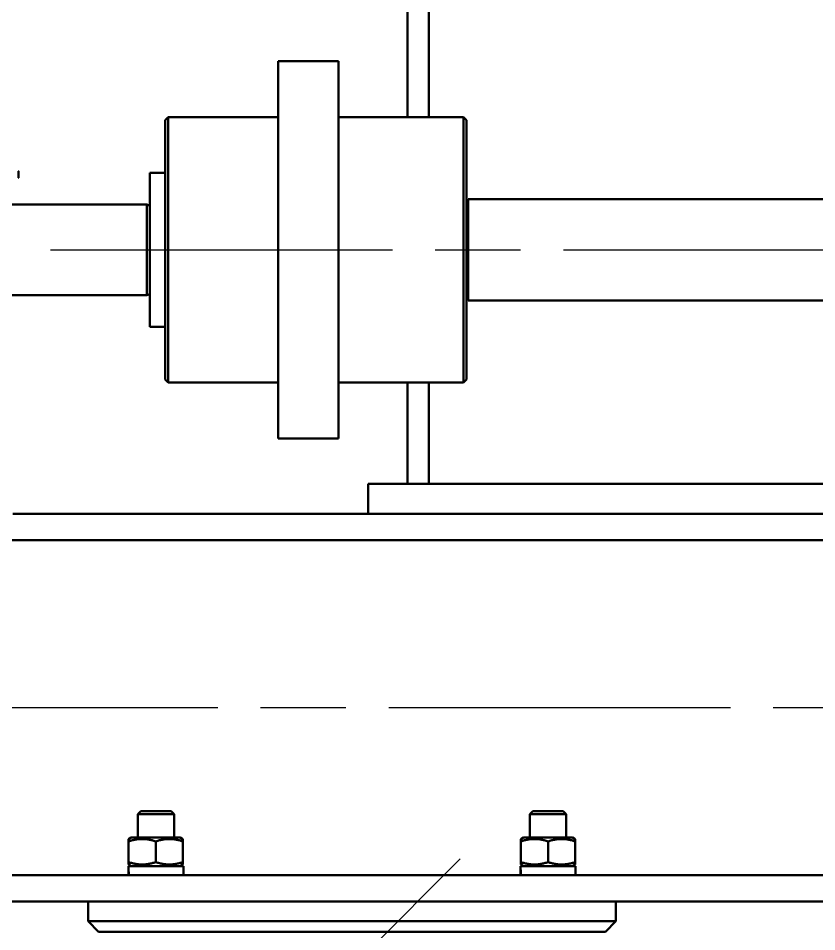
# Model space of a CAD drawing. Header units: millimetres. Extents: x 0 to 25230, y 0 to 17820.
# Drawn here: x 10444.1 to 10841.2, y 6101.8 to 6555.9 of the extents above; entities that cross this region are included whole.
import ezdxf

# ---------------------------------------------------------------- set-up
doc = ezdxf.new("R2010")
doc.units = ezdxf.units.MM
doc.header["$LTSCALE"] = 30
doc.linetypes.add('CHAIN', pattern=[0.7087, 0.4724, -0.0591, 0.1181, -0.0591])
doc.layers.add('Видимый контур (ГОСТ)', color=7, linetype='Continuous', lineweight=50)
doc.layers.add('Осевая линия (ГОСТ)', color=7, linetype='Continuous', lineweight=25)

msp = doc.modelspace()

# ---------------------------------------------------------------- linework, layer by layer
at = {"layer": 'Видимый контур (ГОСТ)'}
for p, q in [((10637.6868, 6506.8184), (10637.6868, 7326.5684)), ((10648.1868, 6506.8184), (10648.1868, 7326.5684)), ((10573.3042, 6534.5684), (10573.3042, 6347.0684)), ((10603.3042, 6534.5684), (10573.3042, 6534.5684)), ((10603.3042, 6534.5684), (10603.3042, 6347.0684)), ((10517.0542, 6505.3184), (10518.5542, 6506.8184)), ((10517.0542, 6376.3184), (10517.0542, 6505.3184)), ((10573.3042, 6506.8184), (10518.5542, 6506.8184)), ((10518.5542, 6506.8184), (10518.5542, 6374.8184)), ((10665.5542, 6506.8184), (10603.3042, 6506.8184)), ((10665.5542, 6374.8184), (10665.5542, 6506.8184)), ((10667.0542, 6505.3184), (10665.5542, 6506.8184)), ((10667.0542, 6505.3184), (10667.0542, 6376.3184)), ((10444.1542, 6479.9165), (10444.1542, 6476.7203)), ((10509.5542, 6479.0684), (10509.5542, 6402.5684)), ((10517.0542, 6479.0684), (10509.5542, 6479.0684)), ((10436.8042, 6463.3184), (10508.0542, 6463.3184)), ((10508.0542, 6418.3184), (10508.0542, 6463.3184)), ((10509.5542, 6462.7725), (10508.0542, 6463.3184)), ((10667.8042, 6415.6934), (10667.8042, 6465.9434)), ((11670.5542, 6465.9434), (10667.8042, 6465.9434)), ((10436.8042, 6418.3184), (10508.0542, 6418.3184)), ((10509.5542, 6418.8644), (10508.0542, 6418.3184)), ((11670.5542, 6415.6934), (10667.8042, 6415.6934)), ((10517.0542, 6402.5684), (10509.5542, 6402.5684)), ((10517.0542, 6376.3184), (10518.5542, 6374.8184)), ((10667.0542, 6376.3184), (10665.5542, 6374.8184)), ((10573.3042, 6374.8184), (10518.5542, 6374.8184)), ((10665.5542, 6374.8184), (10603.3042, 6374.8184)), ((10637.6868, 6324.5684), (10637.6868, 6374.8184)), ((10648.1868, 6324.5684), (10648.1868, 6374.8184)), ((10603.3042, 6347.0684), (10573.3042, 6347.0684)), ((10618.039, 6324.5684), (11608.039, 6324.5684)), ((10618.039, 6309.5684), (10618.039, 6324.5684)), ((10648.1868, 6324.5684), (10637.6868, 6324.5684)), ((11659.3042, 6309.5684), (10441.3042, 6309.5684)), ((10618.039, 6309.5684), (11608.039, 6309.5684)), ((14818.3042, 6296.4434), (10397.0542, 6296.4434)), ((10505.0542, 6161.8184), (10503.5542, 6160.3184)), ((10521.5542, 6160.3184), (10503.5542, 6160.3184)), ((10503.5542, 6148.6934), (10503.5542, 6160.3184)), ((10505.0542, 6161.8184), (10520.0542, 6161.8184)), ((10520.0542, 6161.8184), (10521.5542, 6160.3184)), ((10521.5542, 6148.6934), (10521.5542, 6160.3184)), ((10700.0542, 6161.8184), (10698.5542, 6160.3184)), ((10716.5542, 6160.3184), (10698.5542, 6160.3184)), ((10698.5542, 6148.6934), (10698.5542, 6160.3184)), ((10700.0542, 6161.8184), (10715.0542, 6161.8184)), ((10715.0542, 6161.8184), (10716.5542, 6160.3184)), ((10716.5542, 6148.6934), (10716.5542, 6160.3184)), ((10500.3071, 6148.6934), (10498.9571, 6147.914)), ((10498.9571, 6146.7082), (10498.9571, 6147.914)), ((10498.9571, 6146.7082), (10498.9571, 6136.4286)), ((10524.6071, 6148.6934), (10500.3071, 6148.6934)), ((10512.4571, 6146.7082), (10512.4571, 6136.4286)), ((10524.6071, 6148.6934), (10525.9571, 6147.914)), ((10525.9571, 6147.914), (10525.9571, 6146.7082)), ((10525.9571, 6146.7082), (10525.9571, 6136.4286)), ((10695.4042, 6148.6934), (10694.0542, 6147.914)), ((10694.0542, 6146.7082), (10694.0542, 6147.914)), ((10694.0542, 6146.7082), (10694.0542, 6136.4286)), ((10719.7042, 6148.6934), (10695.4042, 6148.6934)), ((10707.5542, 6146.7082), (10707.5542, 6136.4286)), ((10719.7042, 6148.6934), (10721.0542, 6147.914)), ((10721.0542, 6147.914), (10721.0542, 6146.7082)), ((10721.0542, 6146.7082), (10721.0542, 6136.4286)), ((10498.9571, 6135.2229), (10498.9571, 6136.4286)), ((10525.9571, 6136.4286), (10525.9571, 6135.2229)), ((10694.0542, 6135.2229), (10694.0542, 6136.4286)), ((10721.0542, 6136.4286), (10721.0542, 6135.2229)), ((10498.8667, 6131.9707), (10498.8667, 6129.9434)), ((10526.2417, 6134.4434), (10498.8963, 6134.4434)), ((10500.3071, 6134.4434), (10498.9571, 6135.2229)), ((10524.6071, 6134.4434), (10525.9571, 6135.2229)), ((10526.2417, 6134.4434), (10526.2417, 6129.9434)), ((10693.8667, 6131.9707), (10693.8667, 6129.9434)), ((10721.2417, 6134.4434), (10693.8963, 6134.4434)), ((10695.4042, 6134.4434), (10694.0542, 6135.2229)), ((10719.7042, 6134.4434), (10721.0542, 6135.2229)), ((10721.2417, 6134.4434), (10721.2417, 6129.9434)), ((15058.3042, 6129.9434), (10168.3042, 6129.9434)), ((15058.3042, 6116.8184), (10168.3042, 6116.8184)), ((10478.8042, 6107.0684), (10478.8042, 6116.8184)), ((10478.8042, 6116.8184), (10741.3042, 6116.8184)), ((10741.3042, 6107.0684), (10741.3042, 6116.8184)), ((10741.3042, 6107.0684), (10478.8042, 6107.0684)), ((10478.8042, 6107.0684), (10484.0542, 6101.8184)), ((10736.0542, 6101.8184), (10741.3042, 6107.0684)), ((10484.0542, 6101.8184), (10736.0542, 6101.8184))]:
    msp.add_line(p, q, dxfattribs=at)
for centre, radius, start, end in [((10444.0042, 6479.9165), 0.15, 0, 61.587176), ((10444.0042, 6476.7203), 0.15, 298.412824, 0), ((10666.3042, 6464.0684), 1.5, 300, 0), ((10666.3042, 6417.5684), 1.5, 0, 60)]:
    msp.add_arc(centre, radius, start, end, dxfattribs=at)
for centre, start_param, end_param in [((10512.5542, 6131.9707), 1.50499543, 1.62473049), ((10512.5542, 6136.9162), 1.63659722, 1.75729036), ((10707.5542, 6131.9707), 1.50499543, 1.62473049), ((10707.5542, 6136.9162), 1.63659722, 1.75729036)]:
    msp.add_ellipse(centre, major_axis=(0, 37.6061), ratio=0.36397023, start_param=start_param, end_param=end_param, dxfattribs=at)
for points in [[(10512.4571, 6146.7082), (10505.7071, 6148.9582), (10498.9571, 6146.7082)], [(10525.9571, 6146.7082), (10519.2071, 6148.9582), (10512.4571, 6146.7082)], [(10707.5542, 6146.7082), (10700.8042, 6148.9582), (10694.0542, 6146.7082)], [(10721.0542, 6146.7082), (10714.3042, 6148.9582), (10707.5542, 6146.7082)], [(10498.9571, 6136.4286), (10505.7071, 6134.1786), (10512.4571, 6136.4286)], [(10512.4571, 6136.4286), (10519.2071, 6134.1786), (10525.9571, 6136.4286)], [(10694.0542, 6136.4286), (10700.8042, 6134.1786), (10707.5542, 6136.4286)], [(10707.5542, 6136.4286), (10714.3042, 6134.1786), (10721.0542, 6136.4286)]]:
    msp.add_rational_spline(points, [1, 1.15470053838, 1], degree=2, dxfattribs=at)
at = {"layer": 'Осевая линия (ГОСТ)', "linetype": 'CHAIN', "ltscale": 11.993792}
for p, q in [((10205.1718, 6440.8184), (14633.8042, 6440.8184)), ((15133.3042, 6213.1934), (10093.3042, 6213.1934)), ((10002.7712, 5476.9388), (10665.6838, 6139.8515))]:
    msp.add_line(p, q, dxfattribs=at)

doc.saveas('drawing.dxf')
